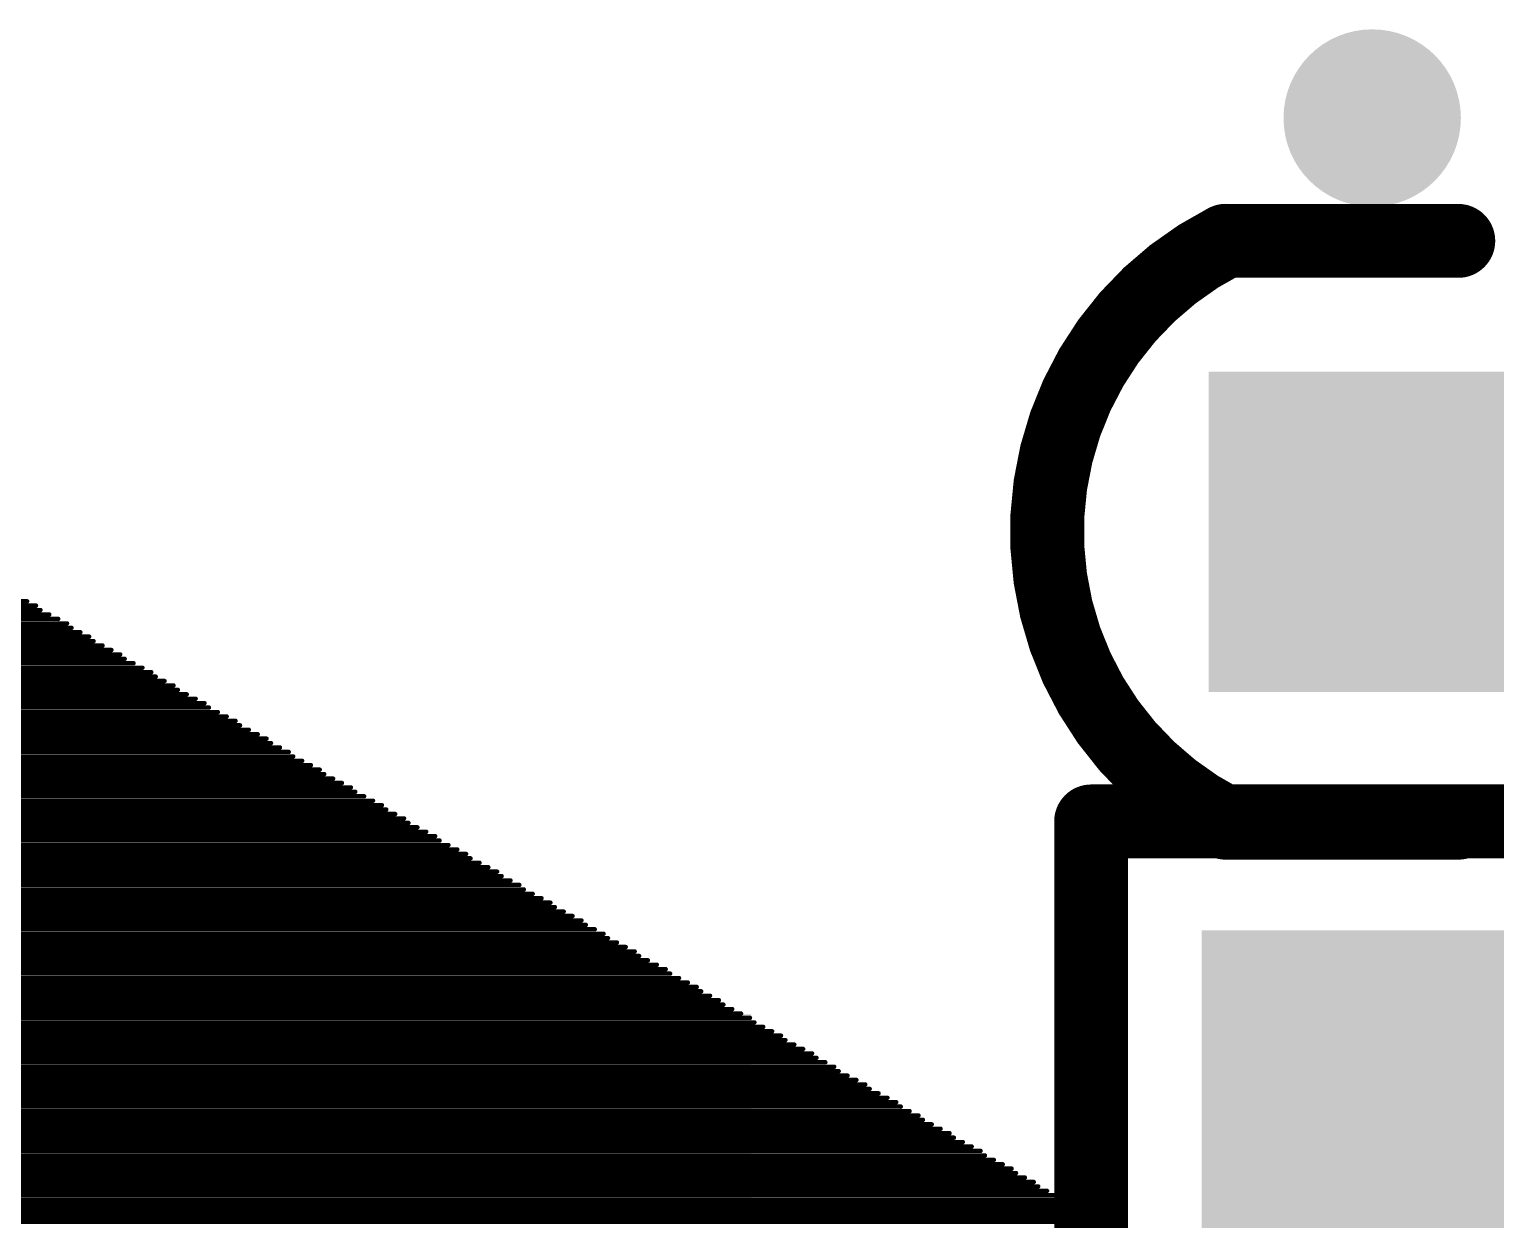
# Model space of a CAD drawing. Header units: millimetres. Extents: x -6 to 151, y -20 to 98.
# Drawn here: x 120.172 to 122.691, y 35.317 to 37.363 of the extents above; entities that cross this region are included whole.
import ezdxf

# ---------------------------------------------------------------- set-up
doc = ezdxf.new("R2010")
doc.units = ezdxf.units.MM
for name, color, linetype in [('BottomOverlay', 54, 'Continuous'), ('TopOverlay', 2, 'Continuous'), ('TopPaste', 8, 'Continuous'), ('TopSolder', 216, 'Continuous'), ('ViaHoleLayer', 16, 'Continuous')]:
    doc.layers.add(name, color=color, linetype=linetype)

# ---------------------------------------------------------------- blocks, each defined once
blk = doc.blocks.new('RES0402_75')
at = {"layer": 'TopPaste'}
for points in [[(-0.75, -0.27), (-0.75, 0.27), (-0.25, 0.27), (-0.25, -0.27)], [(0.25, -0.27), (0.25, 0.27), (0.75, 0.27), (0.75, -0.27)]]:
    blk.add_hatch(color=8, dxfattribs=at).paths.add_polyline_path(points)
at = {"layer": 'TopSolder'}
for points in [[(-0.7754, -0.2954), (-0.7754, 0.2954), (-0.2246, 0.2954), (-0.2246, -0.2954)], [(0.2246, -0.2954), (0.2246, 0.2954), (0.7754, 0.2954), (0.7754, -0.2954)]]:
    blk.add_hatch(color=216, dxfattribs=at).paths.add_polyline_path(points)
at = {"layer": 'TopOverlay', "const_width": 0.127}
for points in [[(-0.9652, -0.4826), (-0.9652, 0.4826)], [(-0.9652, 0.4826), (0.9652, 0.4826)], [(0.9652, -0.4826), (0.9652, 0.4826)], [(-0.9652, -0.4826), (0.9652, -0.4826)]]:
    blk.add_lwpolyline(points, dxfattribs=at)
at = {"layer": 'TopOverlay', "const_width": 0.0635}
for points in [[(-0.997, 0.4826, 1), (-0.9335, 0.4826, 1)], [(-0.997, 0.4826, 1), (-0.9335, 0.4826, 1)], [(0.9335, 0.4826, 1), (0.997, 0.4826, 1)], [(0.9335, 0.4826, 1), (0.997, 0.4826, 1)], [(-0.997, -0.4826, 1), (-0.9335, -0.4826, 1)], [(-0.997, -0.4826, 1), (-0.9335, -0.4826, 1)], [(0.9335, -0.4826, 1), (0.997, -0.4826, 1)], [(0.9335, -0.4826, 1), (0.997, -0.4826, 1)]]:
    blk.add_lwpolyline(points, format="xyb", close=True, dxfattribs=at)
blk = doc.blocks.new('CAP0402_259')
at = {"layer": 'TopPaste'}
for points in [[(-0.75, 0.25), (-0.25, 0.25), (-0.25, -0.25), (-0.75, -0.25)], [(0.25, 0.25), (0.75, 0.25), (0.75, -0.25), (0.25, -0.25)]]:
    blk.add_hatch(color=8, dxfattribs=at).paths.add_polyline_path(points)
at = {"layer": 'TopSolder'}
for points in [[(-0.7754, 0.2754), (-0.2246, 0.2754), (-0.2246, -0.2754), (-0.7754, -0.2754)], [(0.2246, 0.2754), (0.7754, 0.2754), (0.7754, -0.2754), (0.2246, -0.2754)]]:
    blk.add_hatch(color=216, dxfattribs=at).paths.add_polyline_path(points)
at = {"layer": 'TopOverlay', "const_width": 0.127}
for points in [[(-0.7472, -0.4997, -0.613401), (-0.7463, 0.5002)], [(0.7472, 0.4997, -0.613401), (0.7463, -0.5002)]]:
    blk.add_lwpolyline(points, format="xyb", dxfattribs=at)
for points in [[(-0.3466, 0.5), (-0.7466, 0.5)], [(0.7466, 0.5), (0.3466, 0.5)], [(-0.3466, -0.5), (-0.7466, -0.5)], [(0.7466, -0.5), (0.3466, -0.5)]]:
    blk.add_lwpolyline(points, dxfattribs=at)
at = {"layer": 'TopOverlay', "const_width": 0.0635}
for points in [[(-0.7784, 0.5, 1), (-0.7149, 0.5, 1)], [(-0.778, 0.5002, 1), (-0.7145, 0.5002, 1)], [(-0.3784, 0.5, 1), (-0.3149, 0.5, 1)], [(0.3149, 0.5, 1), (0.3784, 0.5, 1)], [(0.7149, 0.5, 1), (0.7784, 0.5, 1)], [(0.7154, 0.4997, 1), (0.7789, 0.4997, 1)], [(-0.7789, -0.4997, 1), (-0.7154, -0.4997, 1)], [(-0.7784, -0.5, 1), (-0.7149, -0.5, 1)], [(-0.3784, -0.5, 1), (-0.3149, -0.5, 1)], [(0.3149, -0.5, 1), (0.3784, -0.5, 1)], [(0.7145, -0.5002, 1), (0.778, -0.5002, 1)], [(0.7149, -0.5, 1), (0.7784, -0.5, 1)]]:
    blk.add_lwpolyline(points, format="xyb", close=True, dxfattribs=at)
blk = doc.blocks.new('TSQFP50P1600X1600X120_100N_286')
at = {"layer": 'TopPaste'}
blk.add_hatch(color=8, dxfattribs=at).paths.add_polyline_path([(5.85, -6.65), (6.15, -6.65), (6.15, -8.45), (5.85, -8.45)])
at = {"layer": 'TopSolder'}
blk.add_hatch(color=216, dxfattribs=at).paths.add_polyline_path([(5.8246, -6.6246), (6.1754, -6.6246), (6.1754, -8.4754), (5.8246, -8.4754)])

msp = doc.modelspace()

# ---------------------------------------------------------------- hatches: boundary and pattern name
at = {"layer": 'ViaHoleLayer'}
h = msp.add_hatch(color=16, dxfattribs=at)
edge = h.paths.add_edge_path()
edge.add_arc((122.4791, 37.211), 0.1524, 0, 360)

# ---------------------------------------------------------------- linework, layer by layer
at = {"layer": 'BottomOverlay', "const_width": 0.00762}
for points in [[(117.6761, 36.3804), (120.1678, 36.3804)], [(117.638, 36.3576), (120.2059, 36.3576)], [(117.6456, 36.3652), (120.1907, 36.3652)], [(117.6608, 36.3728), (120.1831, 36.3728)], [(117.5923, 36.3347), (120.244, 36.3347)], [(117.6075, 36.3423), (120.2364, 36.3423)], [(117.6227, 36.35), (120.2212, 36.35)], [(117.5542, 36.3119), (120.2821, 36.3119)], [(117.5694, 36.3195), (120.2745, 36.3195)], [(117.5846, 36.3271), (120.2593, 36.3271)], [(117.5008, 36.2814), (120.3355, 36.2814)], [(117.5161, 36.289), (120.3278, 36.289)], [(117.5313, 36.2966), (120.3126, 36.2966)], [(117.5465, 36.3042), (120.2974, 36.3042)], [(117.4627, 36.2585), (120.3812, 36.2585)], [(117.478, 36.2661), (120.3659, 36.2661)], [(117.4932, 36.2738), (120.3507, 36.2738)], [(117.4246, 36.2357), (120.4193, 36.2357)], [(117.4399, 36.2433), (120.404, 36.2433)], [(117.4475, 36.2509), (120.3888, 36.2509)], [(117.3713, 36.2052), (120.4726, 36.2052)], [(117.3865, 36.2128), (120.4574, 36.2128)], [(117.3941, 36.2204), (120.4421, 36.2204)], [(117.4094, 36.228), (120.4269, 36.228)], [(117.3332, 36.1823), (120.5107, 36.1823)], [(117.3484, 36.1899), (120.4955, 36.1899)], [(117.356, 36.1976), (120.4802, 36.1976)], [(117.2951, 36.1595), (120.5488, 36.1595)], [(117.3027, 36.1671), (120.5336, 36.1671)], [(117.3179, 36.1747), (120.526, 36.1747)], [(117.2417, 36.129), (120.6022, 36.129)], [(117.2494, 36.1366), (120.5869, 36.1366)], [(117.2646, 36.1442), (120.5793, 36.1442)], [(117.2798, 36.1518), (120.5641, 36.1518)], [(117.2036, 36.1061), (120.6403, 36.1061)], [(117.2113, 36.1137), (120.625, 36.1137)], [(117.2265, 36.1214), (120.6174, 36.1214)], [(117.1579, 36.0833), (120.6784, 36.0833)], [(117.1732, 36.0909), (120.6707, 36.0909)], [(117.1884, 36.0985), (120.6555, 36.0985)], [(117.1046, 36.0528), (120.7317, 36.0528)], [(117.1198, 36.0604), (120.7241, 36.0604)], [(117.1351, 36.068), (120.7088, 36.068)], [(117.1503, 36.0756), (120.6936, 36.0756)], [(117.0665, 36.0299), (120.7774, 36.0299)], [(117.0817, 36.0375), (120.7622, 36.0375)], [(117.097, 36.0452), (120.7469, 36.0452)], [(117.0284, 36.0071), (120.8155, 36.0071)], [(117.0436, 36.0147), (120.8003, 36.0147)], [(117.0512, 36.0223), (120.785, 36.0223)], [(116.9903, 35.9842), (120.8536, 35.9842)], [(117.0055, 35.9918), (120.8384, 35.9918)], [(117.0131, 35.9994), (120.8231, 35.9994)], [(116.9369, 35.9537), (120.907, 35.9537)], [(116.9522, 35.9613), (120.8917, 35.9613)], [(116.9598, 35.969), (120.8765, 35.969)], [(116.975, 35.9766), (120.8689, 35.9766)], [(116.8988, 35.9309), (120.9451, 35.9309)], [(116.9065, 35.9385), (120.9298, 35.9385)], [(116.9217, 35.9461), (120.9222, 35.9461)], [(116.8531, 35.908), (120.9832, 35.908)], [(116.8684, 35.9156), (120.9755, 35.9156)], [(116.8836, 35.9232), (120.9603, 35.9232)], [(116.8074, 35.8775), (121.0365, 35.8775)], [(116.815, 35.8851), (121.0213, 35.8851)], [(116.8303, 35.8928), (121.0136, 35.8928)], [(116.8455, 35.9004), (120.9984, 35.9004)], [(116.7617, 35.8547), (121.0746, 35.8547)], [(116.7769, 35.8623), (121.067, 35.8623)], [(116.7922, 35.8699), (121.0517, 35.8699)], [(116.7236, 35.8318), (121.1203, 35.8318)], [(116.7388, 35.8394), (121.1051, 35.8394)], [(116.7541, 35.847), (121.0898, 35.847)], [(116.6702, 35.8013), (121.166, 35.8013)], [(116.6855, 35.8089), (121.1584, 35.8089)], [(116.7007, 35.8166), (121.1432, 35.8166)], [(116.7083, 35.8242), (121.1279, 35.8242)], [(116.6321, 35.7785), (121.2118, 35.7785)], [(116.6474, 35.7861), (121.1965, 35.7861)], [(116.655, 35.7937), (121.1813, 35.7937)], [(116.594, 35.7556), (121.2499, 35.7556)], [(116.6093, 35.7632), (121.2346, 35.7632)], [(116.6169, 35.7708), (121.2194, 35.7708)], [(116.5407, 35.7251), (121.3032, 35.7251)], [(116.5559, 35.7327), (121.288, 35.7327)], [(116.5636, 35.7404), (121.2727, 35.7404)], [(116.5788, 35.748), (121.2651, 35.748)], [(116.5026, 35.7023), (121.3413, 35.7023)], [(116.5102, 35.7099), (121.3261, 35.7099)], [(116.5255, 35.7175), (121.3184, 35.7175)], [(116.4645, 35.6794), (121.3794, 35.6794)], [(116.4721, 35.687), (121.3642, 35.687)], [(116.4874, 35.6946), (121.3565, 35.6946)], [(116.4188, 35.6565), (121.4175, 35.6565)], [(116.434, 35.6642), (121.4099, 35.6642)], [(116.4493, 35.6718), (121.3946, 35.6718)], [(116.3654, 35.6261), (121.4708, 35.6261)], [(116.3807, 35.6337), (121.4632, 35.6337)], [(116.3959, 35.6413), (121.448, 35.6413)], [(116.4112, 35.6489), (121.4327, 35.6489)], [(116.3273, 35.6032), (121.5166, 35.6032)], [(116.3426, 35.6108), (121.5013, 35.6108)], [(116.3578, 35.6184), (121.4861, 35.6184)], [(116.2892, 35.5803), (121.5547, 35.5803)], [(116.3045, 35.588), (121.5394, 35.588)], [(116.3121, 35.5956), (121.5242, 35.5956)], [(116.2359, 35.5499), (121.608, 35.5499)], [(116.2511, 35.5575), (121.5928, 35.5575)], [(116.2664, 35.5651), (121.5775, 35.5651)], [(116.274, 35.5727), (121.5623, 35.5727)], [(116.1978, 35.527), (121.6461, 35.527)], [(116.213, 35.5346), (121.6309, 35.5346)], [(116.2207, 35.5422), (121.6156, 35.5422)], [(116.1597, 35.5041), (121.6842, 35.5041)], [(116.1673, 35.5118), (121.669, 35.5118)], [(116.1826, 35.5194), (121.6613, 35.5194)], [(116.1064, 35.4737), (121.7375, 35.4737)], [(116.114, 35.4813), (121.7223, 35.4813)], [(116.1292, 35.4889), (121.7071, 35.4889)], [(116.1445, 35.4965), (121.6994, 35.4965)], [(116.0683, 35.4508), (121.7756, 35.4508)], [(116.0759, 35.4584), (121.7604, 35.4584)], [(116.0911, 35.466), (121.7528, 35.466)], [(116.0225, 35.4279), (121.8137, 35.4279)], [(116.0378, 35.4356), (121.8061, 35.4356)], [(116.053, 35.4432), (121.7909, 35.4432)], [(115.9692, 35.3975), (121.8671, 35.3975)], [(115.9844, 35.4051), (121.8595, 35.4051)], [(115.9997, 35.4127), (121.8442, 35.4127)], [(116.0149, 35.4203), (121.829, 35.4203)], [(115.9311, 35.3746), (121.9052, 35.3746)], [(115.9463, 35.3822), (121.8976, 35.3822)], [(115.9616, 35.3898), (121.8823, 35.3898)], [(115.893, 35.3517), (121.9509, 35.3517)], [(115.9082, 35.3594), (121.9357, 35.3594)], [(115.9159, 35.367), (121.9204, 35.367)], [(115.8549, 35.3289), (121.989, 35.3289)], [(115.8701, 35.3365), (121.9738, 35.3365)], [(115.8778, 35.3441), (121.9585, 35.3441)], [(115.8244, 35.3136), (122.0119, 35.3136)], [(115.8397, 35.3213), (122.0042, 35.3213)]]:
    msp.add_lwpolyline(points, dxfattribs=at)
at = {"layer": 'BottomOverlay', "const_width": 0.00381}
for points in [[(120.1659, 36.3804, 1), (120.1697, 36.3804, 1)], [(120.1811, 36.3728, 1), (120.185, 36.3728, 1)], [(120.1888, 36.3652, 1), (120.1926, 36.3652, 1)], [(120.204, 36.3576, 1), (120.2078, 36.3576, 1)], [(120.2192, 36.35, 1), (120.2231, 36.35, 1)], [(120.2345, 36.3423, 1), (120.2383, 36.3423, 1)], [(120.2421, 36.3347, 1), (120.2459, 36.3347, 1)], [(120.2573, 36.3271, 1), (120.2612, 36.3271, 1)], [(120.2726, 36.3195, 1), (120.2764, 36.3195, 1)], [(120.2802, 36.3119, 1), (120.284, 36.3119, 1)], [(120.2954, 36.3042, 1), (120.2993, 36.3042, 1)], [(120.3107, 36.2966, 1), (120.3145, 36.2966, 1)], [(120.3259, 36.289, 1), (120.3297, 36.289, 1)], [(120.3335, 36.2814, 1), (120.3374, 36.2814, 1)], [(120.3488, 36.2738, 1), (120.3526, 36.2738, 1)], [(120.364, 36.2661, 1), (120.3678, 36.2661, 1)], [(120.3793, 36.2585, 1), (120.3831, 36.2585, 1)], [(120.3869, 36.2509, 1), (120.3907, 36.2509, 1)], [(120.4021, 36.2433, 1), (120.4059, 36.2433, 1)], [(120.4174, 36.2357, 1), (120.4212, 36.2357, 1)], [(120.425, 36.228, 1), (120.4288, 36.228, 1)], [(120.4402, 36.2204, 1), (120.444, 36.2204, 1)], [(120.4555, 36.2128, 1), (120.4593, 36.2128, 1)], [(120.4707, 36.2052, 1), (120.4745, 36.2052, 1)], [(120.4783, 36.1976, 1), (120.4821, 36.1976, 1)], [(120.4936, 36.1899, 1), (120.4974, 36.1899, 1)], [(120.5088, 36.1823, 1), (120.5126, 36.1823, 1)], [(120.524, 36.1747, 1), (120.5279, 36.1747, 1)], [(120.5317, 36.1671, 1), (120.5355, 36.1671, 1)], [(120.5469, 36.1595, 1), (120.5507, 36.1595, 1)], [(120.5621, 36.1518, 1), (120.566, 36.1518, 1)], [(120.5774, 36.1442, 1), (120.5812, 36.1442, 1)], [(120.585, 36.1366, 1), (120.5888, 36.1366, 1)], [(120.6002, 36.129, 1), (120.6041, 36.129, 1)], [(120.6155, 36.1214, 1), (120.6193, 36.1214, 1)], [(120.6231, 36.1137, 1), (120.6269, 36.1137, 1)], [(120.6383, 36.1061, 1), (120.6422, 36.1061, 1)], [(120.6536, 36.0985, 1), (120.6574, 36.0985, 1)], [(120.6688, 36.0909, 1), (120.6726, 36.0909, 1)], [(120.6764, 36.0833, 1), (120.6803, 36.0833, 1)], [(120.6917, 36.0756, 1), (120.6955, 36.0756, 1)], [(120.7069, 36.068, 1), (120.7107, 36.068, 1)], [(120.7222, 36.0604, 1), (120.726, 36.0604, 1)], [(120.7298, 36.0528, 1), (120.7336, 36.0528, 1)], [(120.745, 36.0452, 1), (120.7488, 36.0452, 1)], [(120.7603, 36.0375, 1), (120.7641, 36.0375, 1)], [(120.7755, 36.0299, 1), (120.7793, 36.0299, 1)], [(120.7831, 36.0223, 1), (120.7869, 36.0223, 1)], [(120.7984, 36.0147, 1), (120.8022, 36.0147, 1)], [(120.8136, 36.0071, 1), (120.8174, 36.0071, 1)], [(120.8212, 35.9994, 1), (120.825, 35.9994, 1)], [(120.8365, 35.9918, 1), (120.8403, 35.9918, 1)], [(120.8517, 35.9842, 1), (120.8555, 35.9842, 1)], [(120.8669, 35.9766, 1), (120.8708, 35.9766, 1)], [(120.8746, 35.969, 1), (120.8784, 35.969, 1)], [(120.8898, 35.9613, 1), (120.8936, 35.9613, 1)], [(120.905, 35.9537, 1), (120.9089, 35.9537, 1)], [(120.9203, 35.9461, 1), (120.9241, 35.9461, 1)], [(120.9279, 35.9385, 1), (120.9317, 35.9385, 1)], [(120.9431, 35.9309, 1), (120.947, 35.9309, 1)], [(120.9584, 35.9232, 1), (120.9622, 35.9232, 1)], [(120.9736, 35.9156, 1), (120.9774, 35.9156, 1)], [(120.9812, 35.908, 1), (120.9851, 35.908, 1)], [(120.9965, 35.9004, 1), (121.0003, 35.9004, 1)], [(121.0117, 35.8928, 1), (121.0155, 35.8928, 1)], [(121.0193, 35.8851, 1), (121.0232, 35.8851, 1)], [(121.0346, 35.8775, 1), (121.0384, 35.8775, 1)], [(121.0498, 35.8699, 1), (121.0536, 35.8699, 1)], [(121.0651, 35.8623, 1), (121.0689, 35.8623, 1)], [(121.0727, 35.8547, 1), (121.0765, 35.8547, 1)], [(121.0879, 35.847, 1), (121.0917, 35.847, 1)], [(121.1032, 35.8394, 1), (121.107, 35.8394, 1)], [(121.1184, 35.8318, 1), (121.1222, 35.8318, 1)], [(121.126, 35.8242, 1), (121.1298, 35.8242, 1)], [(121.1413, 35.8166, 1), (121.1451, 35.8166, 1)], [(121.1565, 35.8089, 1), (121.1603, 35.8089, 1)], [(121.1641, 35.8013, 1), (121.1679, 35.8013, 1)], [(121.1794, 35.7937, 1), (121.1832, 35.7937, 1)], [(121.1946, 35.7861, 1), (121.1984, 35.7861, 1)], [(121.2098, 35.7785, 1), (121.2137, 35.7785, 1)], [(121.2175, 35.7708, 1), (121.2213, 35.7708, 1)], [(121.2327, 35.7632, 1), (121.2365, 35.7632, 1)], [(121.2479, 35.7556, 1), (121.2518, 35.7556, 1)], [(121.2632, 35.748, 1), (121.267, 35.748, 1)], [(121.2708, 35.7404, 1), (121.2746, 35.7404, 1)], [(121.286, 35.7327, 1), (121.2899, 35.7327, 1)], [(121.3013, 35.7251, 1), (121.3051, 35.7251, 1)], [(121.3165, 35.7175, 1), (121.3203, 35.7175, 1)], [(121.3241, 35.7099, 1), (121.328, 35.7099, 1)], [(121.3394, 35.7023, 1), (121.3432, 35.7023, 1)], [(121.3546, 35.6946, 1), (121.3584, 35.6946, 1)], [(121.3622, 35.687, 1), (121.3661, 35.687, 1)], [(121.3775, 35.6794, 1), (121.3813, 35.6794, 1)], [(121.3927, 35.6718, 1), (121.3965, 35.6718, 1)], [(121.408, 35.6642, 1), (121.4118, 35.6642, 1)], [(121.4156, 35.6565, 1), (121.4194, 35.6565, 1)], [(121.4308, 35.6489, 1), (121.4346, 35.6489, 1)], [(121.4461, 35.6413, 1), (121.4499, 35.6413, 1)], [(121.4613, 35.6337, 1), (121.4651, 35.6337, 1)], [(121.4689, 35.6261, 1), (121.4727, 35.6261, 1)], [(121.4842, 35.6184, 1), (121.488, 35.6184, 1)], [(121.4994, 35.6108, 1), (121.5032, 35.6108, 1)], [(121.5146, 35.6032, 1), (121.5185, 35.6032, 1)], [(121.5223, 35.5956, 1), (121.5261, 35.5956, 1)], [(121.5375, 35.588, 1), (121.5413, 35.588, 1)], [(121.5527, 35.5803, 1), (121.5566, 35.5803, 1)], [(121.5604, 35.5727, 1), (121.5642, 35.5727, 1)], [(121.5756, 35.5651, 1), (121.5794, 35.5651, 1)], [(121.5908, 35.5575, 1), (121.5947, 35.5575, 1)], [(121.6061, 35.5499, 1), (121.6099, 35.5499, 1)], [(121.6137, 35.5422, 1), (121.6175, 35.5422, 1)], [(121.6289, 35.5346, 1), (121.6328, 35.5346, 1)], [(121.6442, 35.527, 1), (121.648, 35.527, 1)], [(121.6594, 35.5194, 1), (121.6632, 35.5194, 1)], [(121.667, 35.5118, 1), (121.6709, 35.5118, 1)], [(121.6823, 35.5041, 1), (121.6861, 35.5041, 1)], [(121.6975, 35.4965, 1), (121.7013, 35.4965, 1)], [(121.7051, 35.4889, 1), (121.709, 35.4889, 1)], [(121.7204, 35.4813, 1), (121.7242, 35.4813, 1)], [(121.7356, 35.4737, 1), (121.7394, 35.4737, 1)], [(121.7509, 35.466, 1), (121.7547, 35.466, 1)], [(121.7585, 35.4584, 1), (121.7623, 35.4584, 1)], [(121.7737, 35.4508, 1), (121.7775, 35.4508, 1)], [(121.789, 35.4432, 1), (121.7928, 35.4432, 1)], [(121.8042, 35.4356, 1), (121.808, 35.4356, 1)], [(121.8118, 35.4279, 1), (121.8156, 35.4279, 1)], [(121.8271, 35.4203, 1), (121.8309, 35.4203, 1)], [(121.8423, 35.4127, 1), (121.8461, 35.4127, 1)], [(121.8575, 35.4051, 1), (121.8614, 35.4051, 1)], [(121.8652, 35.3975, 1), (121.869, 35.3975, 1)], [(121.8804, 35.3898, 1), (121.8842, 35.3898, 1)], [(121.8956, 35.3822, 1), (121.8995, 35.3822, 1)], [(121.9033, 35.3746, 1), (121.9071, 35.3746, 1)], [(121.9185, 35.367, 1), (121.9223, 35.367, 1)], [(121.9337, 35.3594, 1), (121.9376, 35.3594, 1)], [(121.949, 35.3517, 1), (121.9528, 35.3517, 1)], [(121.9566, 35.3441, 1), (121.9604, 35.3441, 1)], [(121.9718, 35.3365, 1), (121.9757, 35.3365, 1)], [(121.9871, 35.3289, 1), (121.9909, 35.3289, 1)], [(122.0023, 35.3213, 1), (122.0061, 35.3213, 1)], [(122.0099, 35.3136, 1), (122.0138, 35.3136, 1)]]:
    msp.add_lwpolyline(points, format="xyb", close=True, dxfattribs=at)

# ---------------------------------------------------------------- block references
for name, p, rotation in [('TSQFP50P1600X1600X120_100N_286', (112.9367, 29.4949), 90), ('CAP0402_259', (122.9737, 36.4998), 180)]:
    msp.add_blockref(name, p, dxfattribs=dict(rotation=rotation))
msp.add_blockref('RES0402_75', (122.9614, 35.5194))

doc.saveas('drawing.dxf')
